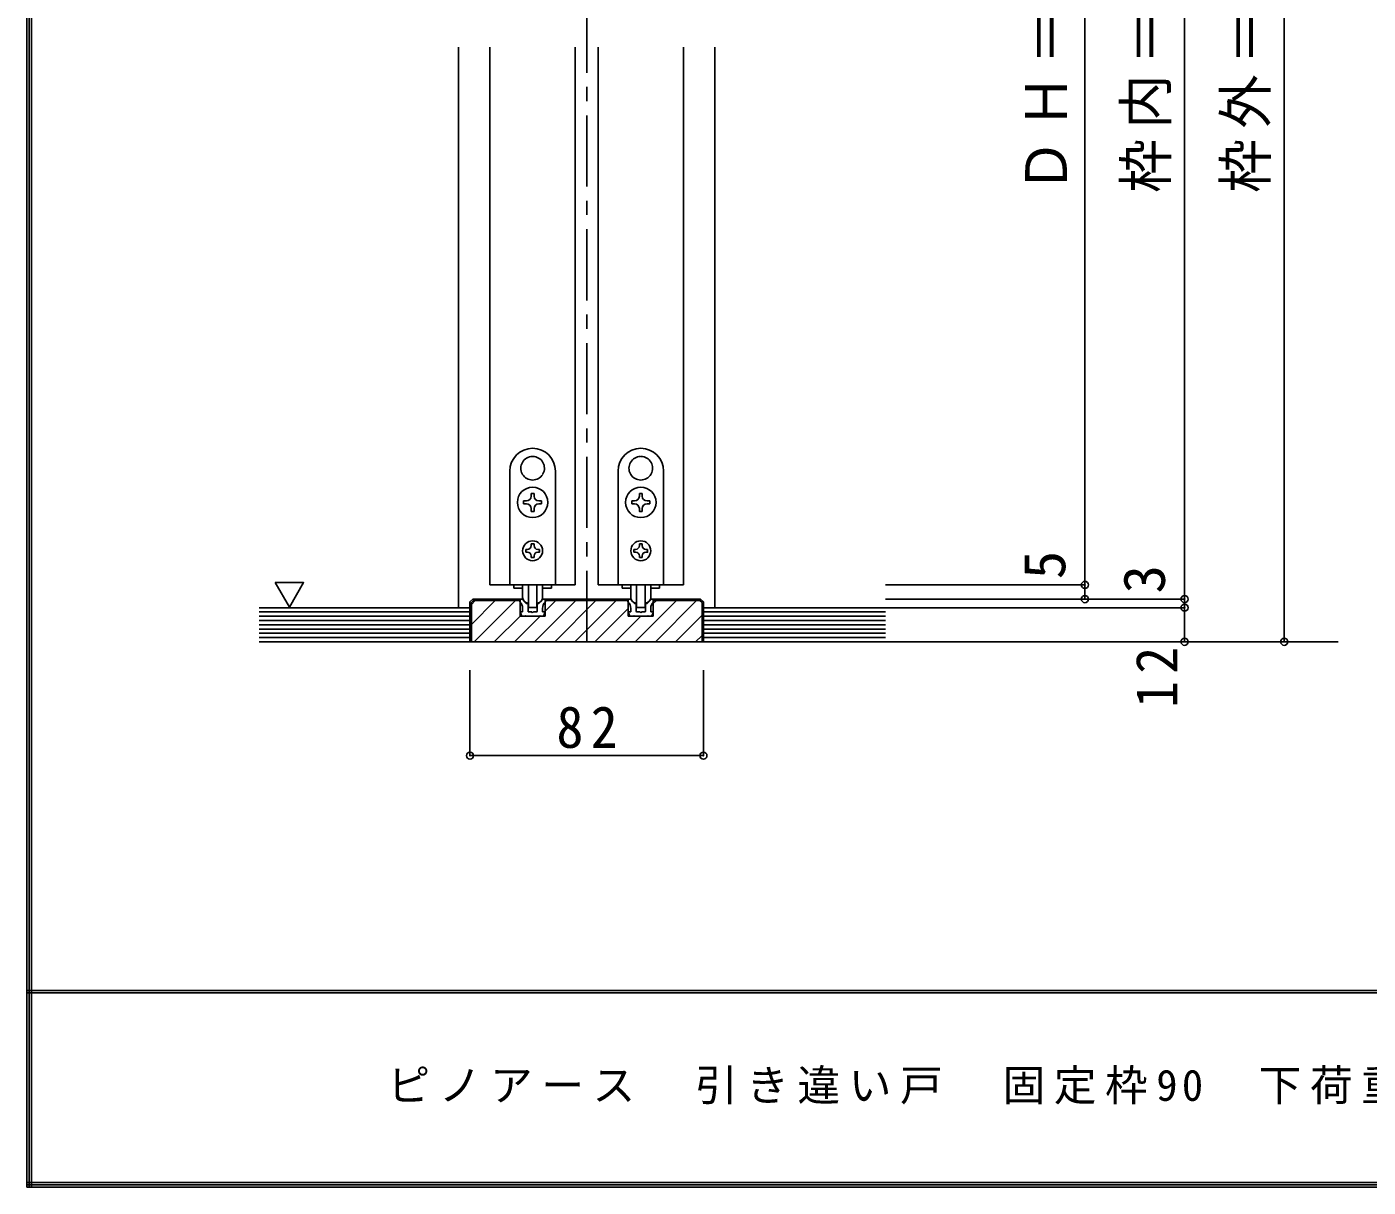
# Model space of a CAD drawing. Units: millimetres at full size, sheet at 1:5; details may follow other scales. Extents: x -973 to 977, y -718 to 696.
# Drawn here: x -973.3 to -502.2, y -700.8 to -293 of the extents above; entities that cross this region are included whole.
import ezdxf
from ezdxf.enums import TextEntityAlignment as Align

# ---------------------------------------------------------------- set-up
doc = ezdxf.new("R2010")
doc.units = ezdxf.units.MM
doc.header["$LTSCALE"] = 5
doc.header["$PDMODE"] = 32
doc.header["$PDSIZE"] = 2.5
doc.linetypes.add('CHAIN1', pattern=[8, 5, -1, 1, -1])
doc.linetypes.add('DASHED1', pattern=[1.8, 1.2, -0.6])
for name, color, linetype in [('0-1_通り芯', 4, 'CHAIN1'), ('0-3_仕上げ', 2, 'Continuous'), ('0-4_枠', 3, 'Continuous'), ('0-6_扉', 6, 'Continuous'), ('0-7_金物', 7, 'Continuous'), ('0-A_文字', 7, 'Continuous'), ('0-B_寸法', 7, 'Continuous'), ('0-C_ハッチ', 4, 'DASHED1'), ('F-1_枠', 6, 'Continuous'), ('F-A_文字', 7, 'Continuous')]:
    doc.layers.add(name, color=color, linetype=linetype)
doc.styles.add('ＭＳ ゴシック', font='')
doc.styles.get('ＭＳ ゴシック').set_extended_font_data('MS Gothic')

msp = doc.modelspace()

# ---------------------------------------------------------------- linework, layer by layer
at = {"layer": '0-1_通り芯'}
for p, q in [((-776.68, -509.167), (-776.68, -1.167)), ((-891.68, -509.167), (-512.68, -509.167))]:
    msp.add_line(p, q, dxfattribs=at)
at = {"layer": '0-3_仕上げ'}
for p, q in [((-817.68, -497.167), (-891.68, -497.167)), ((-817.68, -509.167), (-817.68, -497.167)), ((-735.68, -509.167), (-735.68, -497.167)), ((-671.68, -497.167), (-735.68, -497.167)), ((-817.68, -509.167), (-891.68, -509.167)), ((-676.716, -509.167), (-735.68, -509.167)), ((-671.68, -509.167), (-676.716, -509.167))]:
    msp.add_line(p, q, dxfattribs=at)
at = {"layer": '0-3_仕上げ', "color": 7}
for p, q in [((-817.68, -498.667), (-891.68, -498.667)), ((-671.68, -498.667), (-735.68, -498.667)), ((-817.68, -500.167), (-891.68, -500.167)), ((-817.68, -501.667), (-891.68, -501.667)), ((-817.68, -503.167), (-891.68, -503.167)), ((-671.68, -500.167), (-735.68, -500.167)), ((-671.68, -501.667), (-735.68, -501.667)), ((-671.68, -503.167), (-735.68, -503.167)), ((-817.68, -504.667), (-891.68, -504.667)), ((-817.68, -506.167), (-891.68, -506.167)), ((-817.68, -507.667), (-891.68, -507.667)), ((-671.68, -504.667), (-735.68, -504.667)), ((-671.68, -506.167), (-735.68, -506.167)), ((-671.68, -507.667), (-735.68, -507.667))]:
    msp.add_line(p, q, dxfattribs=at)
at = {"layer": '0-4_枠', "color": 4}
for p, q in [((-821.68, -300.167), (-821.68, -497.167)), ((-731.68, -300.167), (-731.68, -497.167))]:
    msp.add_line(p, q, dxfattribs=at)
at = {"layer": '0-4_枠'}
for p, q in [((-816.68, -494.167), (-817.68, -495.167)), ((-816.68, -494.167), (-800.08, -494.167)), ((-800.08, -500.167), (-800.08, -494.167)), ((-791.28, -500.167), (-791.28, -494.167)), ((-791.28, -494.167), (-762.08, -494.167)), ((-791.28, -494.667), (-762.08, -494.667)), ((-762.08, -500.167), (-762.08, -494.167)), ((-753.28, -500.167), (-753.28, -494.167)), ((-736.68, -494.167), (-753.28, -494.167)), ((-753.28, -494.667), (-736.887, -494.667)), ((-736.18, -495.374), (-736.887, -494.667)), ((-735.68, -495.167), (-736.68, -494.167)), ((-817.68, -495.167), (-817.68, -509.167)), ((-817.18, -509.167), (-817.18, -495.374)), ((-736.18, -509.167), (-736.18, -495.374)), ((-735.68, -495.167), (-735.68, -509.167)), ((-791.28, -500.167), (-800.08, -500.167)), ((-753.28, -500.167), (-762.08, -500.167)), ((-735.68, -509.167), (-817.68, -509.167))]:
    msp.add_line(p, q, dxfattribs=at)
msp.add_lwpolyline([(-800.08, -494.667), (-816.473, -494.667), (-817.18, -495.374)], dxfattribs=at)
at = {"layer": '0-6_扉'}
for p, q in [((-810.68, -300.167), (-810.68, -489.167)), ((-780.68, -300.167), (-780.68, -489.167)), ((-772.68, -300.167), (-772.68, -489.167)), ((-742.68, -300.167), (-742.68, -489.167)), ((-810.68, -489.167), (-780.68, -489.167)), ((-772.68, -489.167), (-742.68, -489.167))]:
    msp.add_line(p, q, dxfattribs=at)
at = {"layer": '0-7_金物'}
for p, q in [((-795.779, -444.018), (-795.68, -444.117)), ((-795.581, -444.018), (-795.68, -444.117)), ((-757.779, -444.018), (-757.68, -444.117)), ((-757.581, -444.018), (-757.68, -444.117)), ((-803.68, -489.167), (-803.68, -449.167)), ((-799.323, -450.156), (-799.188, -450.192)), ((-799.224, -450.327), (-799.188, -450.192)), ((-792.038, -450.156), (-792.173, -450.192)), ((-792.137, -450.327), (-792.173, -450.192)), ((-787.68, -449.167), (-787.68, -489.167)), ((-765.68, -489.167), (-765.68, -449.167)), ((-761.323, -450.156), (-761.188, -450.192)), ((-761.224, -450.327), (-761.188, -450.192)), ((-754.038, -450.156), (-754.173, -450.192)), ((-754.137, -450.327), (-754.173, -450.192)), ((-749.68, -449.167), (-749.68, -489.167)), ((-796.18, -457.017), (-796.18, -457.967)), ((-795.18, -457.017), (-796.18, -457.017)), ((-795.18, -457.967), (-795.18, -457.017)), ((-758.18, -457.017), (-758.18, -457.967)), ((-757.18, -457.017), (-758.18, -457.017)), ((-757.18, -457.967), (-757.18, -457.017)), ((-797.88, -459.667), (-798.83, -459.667)), ((-798.83, -459.667), (-798.83, -460.667)), ((-798.83, -460.667), (-797.88, -460.667)), ((-792.53, -459.667), (-793.48, -459.667)), ((-793.48, -460.667), (-792.53, -460.667)), ((-792.53, -460.667), (-792.53, -459.667)), ((-759.88, -459.667), (-760.83, -459.667)), ((-760.83, -459.667), (-760.83, -460.667)), ((-760.83, -460.667), (-759.88, -460.667)), ((-754.53, -459.667), (-755.48, -459.667)), ((-755.48, -460.667), (-754.53, -460.667)), ((-754.53, -460.667), (-754.53, -459.667)), ((-795.18, -463.317), (-795.18, -462.367)), ((-757.18, -463.317), (-757.18, -462.367)), ((-796.18, -474.767), (-795.18, -474.767)), ((-796.18, -474.767), (-796.18, -475.367)), ((-795.18, -474.767), (-795.18, -475.367)), ((-758.18, -474.767), (-757.18, -474.767)), ((-758.18, -474.767), (-758.18, -475.367)), ((-757.18, -474.767), (-757.18, -475.367)), ((-797.48, -476.667), (-798.08, -476.667)), ((-798.08, -476.667), (-798.08, -477.667)), ((-798.08, -477.667), (-797.48, -477.667)), ((-796.18, -478.967), (-796.18, -479.567)), ((-795.18, -479.567), (-796.18, -479.567)), ((-795.18, -478.967), (-795.18, -479.567)), ((-793.88, -476.667), (-793.28, -476.667)), ((-759.48, -476.667), (-760.08, -476.667)), ((-760.08, -476.667), (-760.08, -477.667)), ((-760.08, -477.667), (-759.48, -477.667)), ((-758.18, -478.967), (-758.18, -479.567)), ((-757.18, -479.567), (-758.18, -479.567)), ((-757.18, -478.967), (-757.18, -479.567)), ((-755.88, -476.667), (-755.28, -476.667)), ((-787.68, -489.167), (-803.68, -489.167)), ((-802.28, -489.167), (-802.28, -490.367)), ((-799.18, -493.588), (-799.18, -489.167)), ((-797.18, -489.167), (-797.18, -496.788)), ((-794.18, -489.167), (-794.18, -496.788)), ((-792.18, -493.588), (-792.18, -489.167)), ((-789.08, -489.167), (-789.08, -490.367)), ((-749.68, -489.167), (-765.68, -489.167)), ((-764.28, -489.167), (-764.28, -490.367)), ((-761.18, -493.588), (-761.18, -489.167)), ((-759.18, -489.167), (-759.18, -496.788)), ((-756.18, -489.167), (-756.18, -496.788)), ((-754.18, -493.588), (-754.18, -489.167)), ((-751.08, -489.167), (-751.08, -490.367)), ((-802.28, -490.367), (-799.148, -490.367)), ((-800.18, -494.167), (-799.637, -494.167)), ((-800.18, -495.167), (-800.18, -494.167)), ((-798.018, -495.579), (-799.284, -494.313)), ((-793.342, -495.579), (-792.077, -494.313)), ((-792.213, -490.367), (-789.08, -490.367)), ((-764.28, -490.367), (-761.148, -490.367)), ((-762.18, -494.167), (-761.637, -494.167)), ((-762.18, -495.167), (-762.18, -494.167)), ((-760.018, -495.579), (-761.284, -494.313)), ((-755.342, -495.579), (-754.077, -494.313)), ((-754.213, -490.367), (-751.08, -490.367)), ((-799.48, -500.167), (-799.966, -498.94)), ((-799.18, -498.667), (-799.78, -498.667)), ((-799.18, -498.667), (-799.18, -497.403)), ((-797.806, -495.667), (-797.48, -495.667)), ((-797.28, -498.367), (-797.28, -495.867)), ((-794.48, -497.088), (-796.88, -497.088)), ((-795.68, -498.967), (-795.38, -498.667)), ((-795.38, -498.667), (-794.38, -498.667)), ((-794.08, -498.367), (-794.08, -495.867)), ((-793.555, -495.667), (-793.88, -495.667)), ((-792.18, -498.667), (-792.18, -497.403)), ((-792.18, -498.667), (-791.58, -498.667)), ((-791.88, -500.167), (-791.394, -498.94)), ((-761.48, -500.167), (-761.966, -498.94)), ((-761.18, -498.667), (-761.78, -498.667)), ((-761.18, -498.667), (-761.18, -497.403)), ((-759.806, -495.667), (-759.48, -495.667)), ((-759.28, -498.367), (-759.28, -495.867)), ((-756.48, -497.088), (-758.88, -497.088)), ((-757.68, -498.967), (-757.38, -498.667)), ((-757.38, -498.667), (-756.38, -498.667)), ((-756.08, -498.367), (-756.08, -495.867)), ((-755.555, -495.667), (-755.88, -495.667)), ((-754.18, -498.667), (-754.18, -497.403)), ((-754.18, -498.667), (-753.58, -498.667)), ((-753.88, -500.167), (-753.394, -498.94)), ((-798.38, -500.167), (-799.48, -500.167)), ((-798.38, -500.167), (-798.18, -499.967)), ((-798.18, -499.967), (-797.98, -500.167)), ((-793.38, -500.167), (-797.98, -500.167)), ((-793.18, -499.967), (-793.38, -500.167)), ((-792.98, -500.167), (-793.18, -499.967)), ((-792.98, -500.167), (-791.88, -500.167)), ((-760.38, -500.167), (-761.48, -500.167)), ((-760.38, -500.167), (-760.18, -499.967)), ((-760.18, -499.967), (-759.98, -500.167)), ((-755.38, -500.167), (-759.98, -500.167)), ((-755.18, -499.967), (-755.38, -500.167)), ((-754.98, -500.167), (-755.18, -499.967)), ((-754.98, -500.167), (-753.88, -500.167))]:
    msp.add_line(p, q, dxfattribs=at)
for points in [[(-796.18, -462.367), (-796.18, -463.317), (-795.18, -463.317)], [(-758.18, -462.367), (-758.18, -463.317), (-757.18, -463.317)], [(-793.28, -476.667), (-793.28, -477.667), (-793.88, -477.667)], [(-755.28, -476.667), (-755.28, -477.667), (-755.88, -477.667)], [(-791.18, -495.167), (-791.18, -494.167), (-791.723, -494.167)], [(-753.18, -495.167), (-753.18, -494.167), (-753.723, -494.167)], [(-796.98, -498.667), (-795.98, -498.667), (-795.68, -498.967)], [(-758.98, -498.667), (-757.98, -498.667), (-757.68, -498.967)]]:
    msp.add_lwpolyline(points, dxfattribs=at)
for centre, radius in [((-795.68, -460.167), 5.35), ((-757.68, -460.167), 5.35), ((-795.68, -477.167), 3.5), ((-757.68, -477.167), 3.5)]:
    msp.add_circle(centre, radius, dxfattribs=at)
for centre, radius, start, end in [((-795.68, -449.167), 8, 0, 180), ((-757.68, -449.167), 8, 0, 180), ((-795.68, -448.167), 4.15, 91.3645, 208.6355), ((-795.68, -448.167), 4.15, 331.3645, 88.6355), ((-757.68, -448.167), 4.15, 91.3645, 208.6355), ((-757.68, -448.167), 4.15, 331.3645, 88.6355), ((-795.68, -448.167), 4.15, 211.3645, 328.6355), ((-757.68, -448.167), 4.15, 211.3645, 328.6355), ((-797.88, -457.967), 1.7, 270, 0), ((-797.88, -462.367), 1.7, 0, 90), ((-793.48, -457.967), 1.7, 180, 270), ((-793.48, -462.367), 1.7, 90, 180), ((-759.88, -457.967), 1.7, 270, 0), ((-759.88, -462.367), 1.7, 0, 90), ((-755.48, -457.967), 1.7, 180, 270), ((-755.48, -462.367), 1.7, 90, 180), ((-797.48, -475.367), 1.3, 270, 0), ((-793.88, -475.367), 1.3, 180, 270), ((-759.48, -475.367), 1.3, 270, 0), ((-755.88, -475.367), 1.3, 180, 270), ((-797.48, -478.967), 1.3, 0, 90), ((-793.88, -478.967), 1.3, 90, 180), ((-759.48, -478.967), 1.3, 0, 90), ((-755.88, -478.967), 1.3, 90, 180), ((-799.637, -494.667), 0.5, 45, 90), ((-797.18, -493.588), 2, 180, 264.78409), ((-794.18, -493.588), 2, 275.21591, 0), ((-791.723, -494.667), 0.5, 90, 135), ((-761.637, -494.667), 0.5, 45, 90), ((-759.18, -493.588), 2, 180, 264.78409), ((-756.18, -493.588), 2, 275.21591, 0), ((-753.723, -494.667), 0.5, 90, 135), ((-802.18, -497.403), 3, 0, 48.19), ((-799.78, -498.867), 0.2, 90, 201.616), ((-797.806, -495.367), 0.3, 225, 270), ((-797.48, -495.867), 0.2, 0, 90), ((-797.38, -495.779), 0.2, 0, 84.78409), ((-796.98, -498.367), 0.3, 180, 270), ((-796.88, -496.788), 0.3, 180, 270), ((-794.48, -496.788), 0.3, 270, 0), ((-794.38, -498.367), 0.3, 270, 0), ((-793.98, -495.779), 0.2, 95.21591, 180), ((-793.88, -495.867), 0.2, 90, 180), ((-793.555, -495.367), 0.3, 270, 315), ((-789.18, -497.403), 3, 131.81, 180), ((-791.58, -498.867), 0.2, 338.384, 90), ((-764.18, -497.403), 3, 0, 48.19), ((-761.78, -498.867), 0.2, 90, 201.616), ((-759.806, -495.367), 0.3, 225, 270), ((-759.48, -495.867), 0.2, 0, 90), ((-759.38, -495.779), 0.2, 0, 84.78409), ((-758.98, -498.367), 0.3, 180, 270), ((-758.88, -496.788), 0.3, 180, 270), ((-756.48, -496.788), 0.3, 270, 0), ((-756.38, -498.367), 0.3, 270, 0), ((-755.98, -495.779), 0.2, 95.21591, 180), ((-755.88, -495.867), 0.2, 90, 180), ((-755.555, -495.367), 0.3, 270, 315), ((-751.18, -497.403), 3, 131.81, 180), ((-753.58, -498.867), 0.2, 338.384, 90)]:
    msp.add_arc(centre, radius, start, end, dxfattribs=at)
at = {"layer": '0-A_文字'}
msp.add_line((-886.116, -488.353), (-881.116, -497.013), dxfattribs=at)
msp.add_lwpolyline([(-886.116, -488.353), (-876.116, -488.353), (-881.116, -497.013)], dxfattribs=at)
at = {"layer": '0-B_寸法', "color": 4}
for p, q in [((-531.68, -59.167), (-531.68, -497.167)), ((-566.68, -509.167), (-566.68, -89.167)), ((-601.68, -103.167), (-601.68, -489.167)), ((-601.68, -489.167), (-671.68, -489.167)), ((-601.68, -489.167), (-601.68, -494.167)), ((-566.68, -494.167), (-671.68, -494.167)), ((-566.68, -497.167), (-671.68, -497.167)), ((-531.68, -509.167), (-531.68, -497.167)), ((-531.68, -509.167), (-671.68, -509.167)), ((-817.68, -549.167), (-817.68, -519.167)), ((-735.68, -549.167), (-735.68, -519.167)), ((-817.68, -549.167), (-735.68, -549.167))]:
    msp.add_line(p, q, dxfattribs=at)
at = {"layer": '0-B_寸法'}
for p in [(-601.68, -489.167), (-601.68, -494.167), (-566.68, -494.167), (-566.68, -497.167), (-566.68, -509.167), (-531.68, -509.167), (-817.68, -549.167), (-735.68, -549.167)]:
    msp.add_point(p, dxfattribs=at)
at = {"layer": '0-C_ハッチ', "linetype": 'Continuous'}
for p, q in [((-817.18, -495.996), (-815.851, -494.667)), ((-817.18, -503.067), (-808.779, -494.667)), ((-816.208, -509.167), (-801.708, -494.667)), ((-794.995, -509.167), (-780.495, -494.667)), ((-791.28, -498.381), (-787.566, -494.667)), ((-787.924, -509.167), (-773.424, -494.667)), ((-780.853, -509.167), (-766.353, -494.667)), ((-759.64, -509.167), (-745.14, -494.667)), ((-753.28, -495.736), (-752.211, -494.667)), ((-752.569, -509.167), (-738.069, -494.667)), ((-773.782, -509.167), (-762.08, -497.465)), ((-809.137, -509.167), (-800.08, -500.11)), ((-802.066, -509.167), (-793.066, -500.167)), ((-766.711, -509.167), (-757.711, -500.167)), ((-745.498, -509.167), (-736.18, -499.849)), ((-738.427, -509.167), (-736.18, -506.92)), ((-735.784, -509.167), (-735.68, -509.062))]:
    msp.add_line(p, q, dxfattribs=at)
at = {"layer": 'F-1_枠'}
for p, q in [((-973.347, 695.833), (-973.347, -700.833)), ((-972.514, 695.833), (-972.514, -700.833)), ((-971.68, 695.833), (-971.68, -700.833)), ((976.653, -631.667), (-973.347, -631.667)), ((976.653, -632.5), (-973.347, -632.5)), ((976.653, -699.167), (-973.347, -699.167)), ((976.653, -700), (-973.347, -700)), ((976.653, -700.833), (-973.347, -700.833))]:
    msp.add_line(p, q, dxfattribs=at)

# ---------------------------------------------------------------- texts
at = {"layer": '0-B_寸法', "style": 'ＭＳ ゴシック'}
for s, p in [('5', (-604.18, -487.167)), ('3', (-569.18, -492.167))]:
    msp.add_text(s, height=14.66, rotation=90, dxfattribs=at).set_placement(p, align=Align.BOTTOM_LEFT)
at = {"layer": '0-B_寸法', "char_height": 14.66, "attachment_point": 7, "rotation": 90, "style": 'ＭＳ ゴシック'}
for s, insert in [('\\T1.19;\\W0.95;ＤＨ＝1,983', (-604.18, -351.417)), ('\\T1.19;\\W0.95;枠内＝2,002', (-569.18, -351.417)), ('\\T1.19;\\W0.95;枠外＝2,047', (-534.18, -351.417)), ('\\T1.27;\\W0.95;12', (-569.18, -532.417))]:
    msp.add_mtext(s, dxfattribs=dict(at, insert=insert))
at = {"layer": '0-B_寸法', "insert": (-787.305, -546.667), "char_height": 14.66, "attachment_point": 7, "style": 'ＭＳ ゴシック'}
msp.add_mtext('\\T1.27;\\W0.95;82', dxfattribs=at)
at = {"layer": 'F-A_文字', "insert": (-846.68, -673.333), "char_height": 11, "attachment_point": 7, "style": 'ＭＳ ゴシック'}
msp.add_mtext('\\T1.2;ピノアース\u3000引き違い戸\u3000固定枠90\u3000下荷重（レールタイプ）ドアＨ1,983\u3000枠外Ｗ1,824', dxfattribs=at)

doc.saveas('drawing.dxf')
